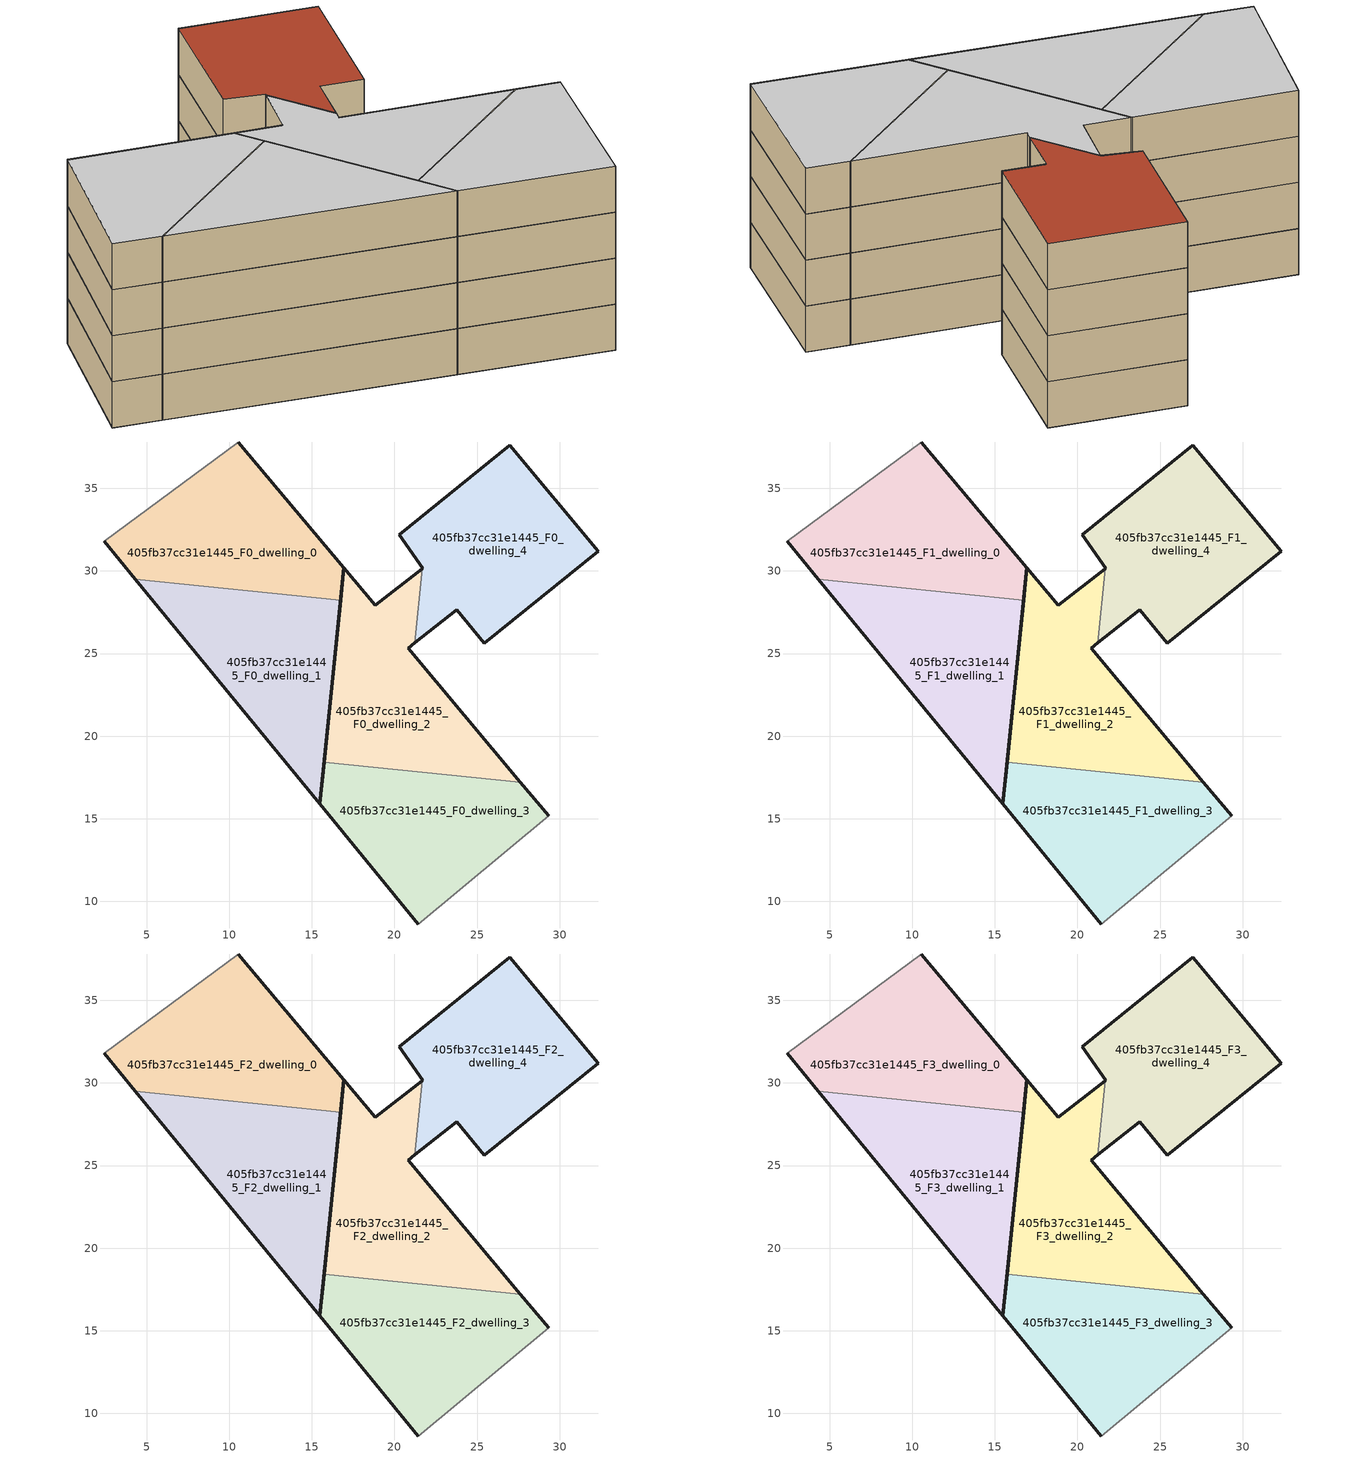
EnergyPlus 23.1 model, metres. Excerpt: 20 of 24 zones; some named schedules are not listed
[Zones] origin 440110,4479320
405fb37cc31e1445_F0_dwelling_0
 floor ground (EU_floor_Construction): 16.75,28.23 16.95,30.18 10.56,37.8 2.45,31.8 4.32,29.51 z0
 wall outside (EU_wall_Construction): 10.56,37.8 16.95,30.18 16.75,28.23 / 4.32,29.51 2.45,31.8 z0:3
 wall to 405fb37cc31e1445_F0_dwelling_1 (EU_wall_Construction): 16.75,28.23 4.32,29.51 z0:3
 wall adiabatic (EU_wall_Construction): 2.45,31.8 10.56,37.8 z0:3
405fb37cc31e1445_F0_dwelling_1
 floor ground (EU_floor_Construction): 15.48,15.9 16.75,28.23 4.32,29.51 z0
 wall outside (EU_wall_Construction): 16.75,28.23 15.48,15.9 4.32,29.51 z0:3
405fb37cc31e1445_F0_dwelling_2
 floor ground (EU_floor_Construction): 27.63,17.22 20.83,25.33 21.24,25.65 21.7,30.15 18.83,27.94 16.95,30.18 15.74,18.43 z0
 wall outside (EU_wall_Construction): 21.24,25.65 20.83,25.33 27.63,17.22 / 15.74,18.43 16.95,30.18 18.83,27.94 21.7,30.15 z0:3
 wall to 405fb37cc31e1445_F0_dwelling_4 (EU_wall_Construction): 21.7,30.15 21.24,25.65 z0:3
 wall to 405fb37cc31e1445_F0_dwelling_3 (EU_wall_Construction): 27.63,17.22 15.74,18.43 z0:3
405fb37cc31e1445_F0_dwelling_3
 floor ground (EU_floor_Construction): 29.33,15.19 27.63,17.22 15.74,18.43 15.48,15.9 21.44,8.63 z0
 wall outside (EU_wall_Construction): 27.63,17.22 29.33,15.19 / 21.44,8.63 15.48,15.9 15.74,18.43 z0:3
 wall adiabatic (EU_wall_Construction): 29.33,15.19 21.44,8.63 z0:3
405fb37cc31e1445_F0_dwelling_4
 floor ground (EU_floor_Construction): 32.33,31.2 26.99,37.61 20.29,32.18 21.72,30.17 21.7,30.15 21.24,25.65 23.78,27.66 25.45,25.63 z0
 wall outside (EU_wall_Construction): 21.7,30.15 21.72,30.17 20.29,32.18 26.99,37.61 32.33,31.2 25.45,25.63 23.78,27.66 21.24,25.65 z0:3
405fb37cc31e1445_F1_dwelling_0
 floor to 405fb37cc31e1445_F0_dwelling_0 (EU_floor_Construction): 16.75,28.23 16.95,30.18 10.56,37.8 2.45,31.8 4.32,29.51 z3
 wall outside (EU_wall_Construction): 10.56,37.8 16.95,30.18 16.75,28.23 / 4.32,29.51 2.45,31.8 z3:6
 wall to 405fb37cc31e1445_F1_dwelling_1 (EU_wall_Construction): 16.75,28.23 4.32,29.51 z3:6
 wall adiabatic (EU_wall_Construction): 2.45,31.8 10.56,37.8 z3:6
405fb37cc31e1445_F1_dwelling_1
 floor to 405fb37cc31e1445_F0_dwelling_1 (EU_floor_Construction): 15.48,15.9 16.75,28.23 4.32,29.51 z3
 wall outside (EU_wall_Construction): 16.75,28.23 15.48,15.9 4.32,29.51 z3:6
405fb37cc31e1445_F1_dwelling_2
 floor to 405fb37cc31e1445_F0_dwelling_2 (EU_floor_Construction): 27.63,17.22 20.83,25.33 21.24,25.65 21.7,30.15 18.83,27.94 16.95,30.18 15.74,18.43 z3
 wall outside (EU_wall_Construction): 21.24,25.65 20.83,25.33 27.63,17.22 / 15.74,18.43 16.95,30.18 18.83,27.94 21.7,30.15 z3:6
 wall to 405fb37cc31e1445_F1_dwelling_4 (EU_wall_Construction): 21.7,30.15 21.24,25.65 z3:6
 wall to 405fb37cc31e1445_F1_dwelling_3 (EU_wall_Construction): 27.63,17.22 15.74,18.43 z3:6
405fb37cc31e1445_F1_dwelling_3
 floor to 405fb37cc31e1445_F0_dwelling_3 (EU_floor_Construction): 29.33,15.19 27.63,17.22 15.74,18.43 15.48,15.9 21.44,8.63 z3
 wall outside (EU_wall_Construction): 27.63,17.22 29.33,15.19 / 21.44,8.63 15.48,15.9 15.74,18.43 z3:6
 wall adiabatic (EU_wall_Construction): 29.33,15.19 21.44,8.63 z3:6
405fb37cc31e1445_F1_dwelling_4
 floor to 405fb37cc31e1445_F0_dwelling_4 (EU_floor_Construction): 32.33,31.2 26.99,37.61 20.29,32.18 21.72,30.17 21.7,30.15 21.24,25.65 23.78,27.66 25.45,25.63 z3
 wall outside (EU_wall_Construction): 21.7,30.15 21.72,30.17 20.29,32.18 26.99,37.61 32.33,31.2 25.45,25.63 23.78,27.66 21.24,25.65 z3:6
405fb37cc31e1445_F2_dwelling_0
 floor to 405fb37cc31e1445_F1_dwelling_0 (EU_floor_Construction): 16.75,28.23 16.95,30.18 10.56,37.8 2.45,31.8 4.32,29.51 z6
 wall outside (EU_wall_Construction): 10.56,37.8 16.95,30.18 16.75,28.23 / 4.32,29.51 2.45,31.8 z6:9
 wall to 405fb37cc31e1445_F2_dwelling_1 (EU_wall_Construction): 16.75,28.23 4.32,29.51 z6:9
 wall adiabatic (EU_wall_Construction): 2.45,31.8 10.56,37.8 z6:9
405fb37cc31e1445_F2_dwelling_1
 floor to 405fb37cc31e1445_F1_dwelling_1 (EU_floor_Construction): 15.48,15.9 16.75,28.23 4.32,29.51 z6
 wall outside (EU_wall_Construction): 16.75,28.23 15.48,15.9 4.32,29.51 z6:9
405fb37cc31e1445_F2_dwelling_2
 floor to 405fb37cc31e1445_F1_dwelling_2 (EU_floor_Construction): 27.63,17.22 20.83,25.33 21.24,25.65 21.7,30.15 18.83,27.94 16.95,30.18 15.74,18.43 z6
 wall outside (EU_wall_Construction): 21.24,25.65 20.83,25.33 27.63,17.22 / 15.74,18.43 16.95,30.18 18.83,27.94 21.7,30.15 z6:9
 wall to 405fb37cc31e1445_F2_dwelling_4 (EU_wall_Construction): 21.7,30.15 21.24,25.65 z6:9
 wall to 405fb37cc31e1445_F2_dwelling_3 (EU_wall_Construction): 27.63,17.22 15.74,18.43 z6:9
405fb37cc31e1445_F2_dwelling_3
 floor to 405fb37cc31e1445_F1_dwelling_3 (EU_floor_Construction): 29.33,15.19 27.63,17.22 15.74,18.43 15.48,15.9 21.44,8.63 z6
 wall outside (EU_wall_Construction): 27.63,17.22 29.33,15.19 / 21.44,8.63 15.48,15.9 15.74,18.43 z6:9
 wall adiabatic (EU_wall_Construction): 29.33,15.19 21.44,8.63 z6:9
405fb37cc31e1445_F2_dwelling_4
 floor to 405fb37cc31e1445_F1_dwelling_4 (EU_floor_Construction): 32.33,31.2 26.99,37.61 20.29,32.18 21.72,30.17 21.7,30.15 21.24,25.65 23.78,27.66 25.45,25.63 z6
 wall outside (EU_wall_Construction): 21.7,30.15 21.72,30.17 20.29,32.18 26.99,37.61 32.33,31.2 25.45,25.63 23.78,27.66 21.24,25.65 z6:9
405fb37cc31e1445_F3_dwelling_0
 floor to 405fb37cc31e1445_F2_dwelling_0 (EU_floor_Construction): 16.75,28.23 16.95,30.18 10.56,37.8 2.45,31.8 4.32,29.51 z9
 wall outside (EU_wall_Construction): 10.56,37.8 16.95,30.18 16.75,28.23 / 4.32,29.51 2.45,31.8 z9:12
 wall to 405fb37cc31e1445_F3_dwelling_1 (EU_wall_Construction): 16.75,28.23 4.32,29.51 z9:12
 wall adiabatic (EU_wall_Construction): 2.45,31.8 10.56,37.8 z9:12
 ceiling to 405fb37cc31e1445_F4_dwelling_0 (EU_floor_Construction): 10.56,37.8 16.95,30.18 16.75,28.23 4.32,29.51 2.45,31.8 z12
405fb37cc31e1445_F3_dwelling_1
 floor to 405fb37cc31e1445_F2_dwelling_1 (EU_floor_Construction): 15.48,15.9 16.75,28.23 4.32,29.51 z9
 wall outside (EU_wall_Construction): 16.75,28.23 15.48,15.9 4.32,29.51 z9:12
 ceiling to 405fb37cc31e1445_F4_dwelling_1 (EU_floor_Construction): 16.75,28.23 15.48,15.9 4.32,29.51 z12
405fb37cc31e1445_F3_dwelling_2
 floor to 405fb37cc31e1445_F2_dwelling_2 (EU_floor_Construction): 27.63,17.22 20.83,25.33 21.24,25.65 21.7,30.15 18.83,27.94 16.95,30.18 15.74,18.43 z9
 wall outside (EU_wall_Construction): 21.24,25.65 20.83,25.33 27.63,17.22 / 15.74,18.43 16.95,30.18 18.83,27.94 21.7,30.15 z9:12
 wall to 405fb37cc31e1445_F3_dwelling_4 (EU_wall_Construction): 21.7,30.15 21.24,25.65 z9:12
 wall to 405fb37cc31e1445_F3_dwelling_3 (EU_wall_Construction): 27.63,17.22 15.74,18.43 z9:12
 ceiling to 405fb37cc31e1445_F4_dwelling_2 (EU_floor_Construction): 21.7,30.15 21.24,25.65 20.83,25.33 27.63,17.22 15.74,18.43 16.95,30.18 18.83,27.94 z12
405fb37cc31e1445_F3_dwelling_3
 floor to 405fb37cc31e1445_F2_dwelling_3 (EU_floor_Construction): 29.33,15.19 27.63,17.22 15.74,18.43 15.48,15.9 21.44,8.63 z9
 wall outside (EU_wall_Construction): 27.63,17.22 29.33,15.19 / 21.44,8.63 15.48,15.9 15.74,18.43 z9:12
 wall adiabatic (EU_wall_Construction): 29.33,15.19 21.44,8.63 z9:12
 ceiling to 405fb37cc31e1445_F4_dwelling_3 (EU_floor_Construction): 27.63,17.22 29.33,15.19 21.44,8.63 15.48,15.9 15.74,18.43 z12
405fb37cc31e1445_F3_dwelling_4
 floor to 405fb37cc31e1445_F2_dwelling_4 (EU_floor_Construction): 32.33,31.2 26.99,37.61 20.29,32.18 21.72,30.17 21.7,30.15 21.24,25.65 23.78,27.66 25.45,25.63 z9
 wall outside (EU_wall_Construction): 21.7,30.15 21.72,30.17 20.29,32.18 26.99,37.61 32.33,31.2 25.45,25.63 23.78,27.66 21.24,25.65 z9:12
 roof outside (EU_roof_Construction): 26.99,37.61 32.33,31.2 25.45,25.63 23.78,27.66 21.24,25.65 21.7,30.15 21.72,30.17 20.29,32.18 z12
[Building]
EU S2 Campaign: North Axis=0; Terrain=City; Solar Distribution=FullExterior
[Site:Location]
Madrid: Latitude=40.5; Longitude=-3.5; Time Zone=1; Elevation=609
[SizingPeriod:WeatherFileDays]
AnnualSizingPeriod: Begin Month=1; Begin Day of Month=1; End Month=12; End Day of Month=31; Day of Week for Start Day=Monday; Use Weather File Daylight Saving Period=No; Use Weather File Rain and Snow Indicators=No
[MATERIAL:NOMASS] Roughness=MediumRough; Thermal Absorptance=0.9; Solar Absorptance=0.7; Visible Absorptance=0.7
Name | Thermal Resistance
EU_wall_NoMass | 0.609216
EU_roof_NoMass | 0.513268
EU_floor_NoMass | 0.568163
[CONSTRUCTION]
EU_wall_Construction: EU_wall_NoMass
EU_roof_Construction: EU_roof_NoMass
EU_floor_Construction: EU_floor_NoMass
EU_InternalMass_Construction: EU_InternalMass_Material
[ZONE] Type=1; Multiplier=1; Ceiling Height=autocalculate; Floor Area=autocalculate; Part of Total Floor Area=Yes
Name | Volume
405fb37cc31e1445_F0_dwelling_0; 405fb37cc31e1445_F1_dwelling_0; 405fb37cc31e1445_F2_dwelling_0; 405fb37cc31e1445_F3_dwelling_0 | 232.281
405fb37cc31e1445_F0_dwelling_1; 405fb37cc31e1445_F1_dwelling_1; 405fb37cc31e1445_F2_dwelling_1; 405fb37cc31e1445_F3_dwelling_1 | 232.309
405fb37cc31e1445_F0_dwelling_2; 405fb37cc31e1445_F1_dwelling_2; 405fb37cc31e1445_F2_dwelling_2; 405fb37cc31e1445_F3_dwelling_2 | 230.501
405fb37cc31e1445_F0_dwelling_3; 405fb37cc31e1445_F1_dwelling_3; 405fb37cc31e1445_F2_dwelling_3; 405fb37cc31e1445_F3_dwelling_3 | 230.529
405fb37cc31e1445_F0_dwelling_4; 405fb37cc31e1445_F1_dwelling_4; 405fb37cc31e1445_F2_dwelling_4; 405fb37cc31e1445_F3_dwelling_4 | 235.827
[INTERNALMASS] Construction=EU_InternalMass_Construction
Name | Zone or ZoneList | Surface Area
405fb37cc31e1445_F0_dwelling_0_EU_InternalMass | 405fb37cc31e1445_F0_dwelling_0 | 77.4241
405fb37cc31e1445_F0_dwelling_1_EU_InternalMass | 405fb37cc31e1445_F0_dwelling_1 | 77.4306
405fb37cc31e1445_F0_dwelling_2_EU_InternalMass | 405fb37cc31e1445_F0_dwelling_2 | 76.8334
405fb37cc31e1445_F0_dwelling_3_EU_InternalMass | 405fb37cc31e1445_F0_dwelling_3 | 76.8409
405fb37cc31e1445_F0_dwelling_4_EU_InternalMass | 405fb37cc31e1445_F0_dwelling_4 | 78.609
405fb37cc31e1445_F1_dwelling_0_EU_InternalMass | 405fb37cc31e1445_F1_dwelling_0 | 77.4241
405fb37cc31e1445_F1_dwelling_1_EU_InternalMass | 405fb37cc31e1445_F1_dwelling_1 | 77.4306
405fb37cc31e1445_F1_dwelling_2_EU_InternalMass | 405fb37cc31e1445_F1_dwelling_2 | 76.8334
405fb37cc31e1445_F1_dwelling_3_EU_InternalMass | 405fb37cc31e1445_F1_dwelling_3 | 76.8409
405fb37cc31e1445_F1_dwelling_4_EU_InternalMass | 405fb37cc31e1445_F1_dwelling_4 | 78.609
405fb37cc31e1445_F2_dwelling_0_EU_InternalMass | 405fb37cc31e1445_F2_dwelling_0 | 77.4241
405fb37cc31e1445_F2_dwelling_1_EU_InternalMass | 405fb37cc31e1445_F2_dwelling_1 | 77.4306
405fb37cc31e1445_F2_dwelling_2_EU_InternalMass | 405fb37cc31e1445_F2_dwelling_2 | 76.8334
405fb37cc31e1445_F2_dwelling_3_EU_InternalMass | 405fb37cc31e1445_F2_dwelling_3 | 76.8409
405fb37cc31e1445_F2_dwelling_4_EU_InternalMass | 405fb37cc31e1445_F2_dwelling_4 | 78.609
405fb37cc31e1445_F3_dwelling_0_EU_InternalMass | 405fb37cc31e1445_F3_dwelling_0 | 77.4241
405fb37cc31e1445_F3_dwelling_1_EU_InternalMass | 405fb37cc31e1445_F3_dwelling_1 | 77.4306
405fb37cc31e1445_F3_dwelling_2_EU_InternalMass | 405fb37cc31e1445_F3_dwelling_2 | 76.8334
405fb37cc31e1445_F3_dwelling_3_EU_InternalMass | 405fb37cc31e1445_F3_dwelling_3 | 76.8409
405fb37cc31e1445_F3_dwelling_4_EU_InternalMass | 405fb37cc31e1445_F3_dwelling_4 | 78.609
[OTHEREQUIPMENT] Fuel Type=Electricity; Design Level Calculation Method=Watts/Area; Power per Zone Floor Area=1; Fraction Latent=0; Fraction Radiant=0; Fraction Lost=0; Carbon Dioxide Generation Rate=0; EndUse Subcategory=EU_Step8_InternalGains
Name | Zone or ZoneList or Space or SpaceList | Schedule
EU_Step8_InternalGain_405fb37cc31e1445_F0_dwelling_0_f000 | 405fb37cc31e1445_F0_dwelling_0 | EU_Step8_GainSchedule_405fb37cc31e1445_F0_dwelling_0_f000
EU_Step8_InternalGain_405fb37cc31e1445_F0_dwelling_1_f000 | 405fb37cc31e1445_F0_dwelling_1 | EU_Step8_GainSchedule_405fb37cc31e1445_F0_dwelling_1_f000
EU_Step8_InternalGain_405fb37cc31e1445_F0_dwelling_2_f000 | 405fb37cc31e1445_F0_dwelling_2 | EU_Step8_GainSchedule_405fb37cc31e1445_F0_dwelling_2_f000
EU_Step8_InternalGain_405fb37cc31e1445_F0_dwelling_3_f000 | 405fb37cc31e1445_F0_dwelling_3 | EU_Step8_GainSchedule_405fb37cc31e1445_F0_dwelling_3_f000
EU_Step8_InternalGain_405fb37cc31e1445_F0_dwelling_4_f000 | 405fb37cc31e1445_F0_dwelling_4 | EU_Step8_GainSchedule_405fb37cc31e1445_F0_dwelling_4_f000
EU_Step8_InternalGain_405fb37cc31e1445_F1_dwelling_0_f000 | 405fb37cc31e1445_F1_dwelling_0 | EU_Step8_GainSchedule_405fb37cc31e1445_F1_dwelling_0_f000
EU_Step8_InternalGain_405fb37cc31e1445_F1_dwelling_1_f000 | 405fb37cc31e1445_F1_dwelling_1 | EU_Step8_GainSchedule_405fb37cc31e1445_F1_dwelling_1_f000
EU_Step8_InternalGain_405fb37cc31e1445_F1_dwelling_2_f000 | 405fb37cc31e1445_F1_dwelling_2 | EU_Step8_GainSchedule_405fb37cc31e1445_F1_dwelling_2_f000
EU_Step8_InternalGain_405fb37cc31e1445_F1_dwelling_3_f000 | 405fb37cc31e1445_F1_dwelling_3 | EU_Step8_GainSchedule_405fb37cc31e1445_F1_dwelling_3_f000
EU_Step8_InternalGain_405fb37cc31e1445_F1_dwelling_4_f000 | 405fb37cc31e1445_F1_dwelling_4 | EU_Step8_GainSchedule_405fb37cc31e1445_F1_dwelling_4_f000
EU_Step8_InternalGain_405fb37cc31e1445_F2_dwelling_0_f000 | 405fb37cc31e1445_F2_dwelling_0 | EU_Step8_GainSchedule_405fb37cc31e1445_F2_dwelling_0_f000
EU_Step8_InternalGain_405fb37cc31e1445_F2_dwelling_1_f000 | 405fb37cc31e1445_F2_dwelling_1 | EU_Step8_GainSchedule_405fb37cc31e1445_F2_dwelling_1_f000
EU_Step8_InternalGain_405fb37cc31e1445_F2_dwelling_2_f000 | 405fb37cc31e1445_F2_dwelling_2 | EU_Step8_GainSchedule_405fb37cc31e1445_F2_dwelling_2_f000
EU_Step8_InternalGain_405fb37cc31e1445_F2_dwelling_3_f000 | 405fb37cc31e1445_F2_dwelling_3 | EU_Step8_GainSchedule_405fb37cc31e1445_F2_dwelling_3_f000
EU_Step8_InternalGain_405fb37cc31e1445_F2_dwelling_4_f000 | 405fb37cc31e1445_F2_dwelling_4 | EU_Step8_GainSchedule_405fb37cc31e1445_F2_dwelling_4_f000
EU_Step8_InternalGain_405fb37cc31e1445_F3_dwelling_0_f000 | 405fb37cc31e1445_F3_dwelling_0 | EU_Step8_GainSchedule_405fb37cc31e1445_F3_dwelling_0_f000
EU_Step8_InternalGain_405fb37cc31e1445_F3_dwelling_1_f000 | 405fb37cc31e1445_F3_dwelling_1 | EU_Step8_GainSchedule_405fb37cc31e1445_F3_dwelling_1_f000
EU_Step8_InternalGain_405fb37cc31e1445_F3_dwelling_2_f000 | 405fb37cc31e1445_F3_dwelling_2 | EU_Step8_GainSchedule_405fb37cc31e1445_F3_dwelling_2_f000
EU_Step8_InternalGain_405fb37cc31e1445_F3_dwelling_3_f000 | 405fb37cc31e1445_F3_dwelling_3 | EU_Step8_GainSchedule_405fb37cc31e1445_F3_dwelling_3_f000
EU_Step8_InternalGain_405fb37cc31e1445_F3_dwelling_4_f000 | 405fb37cc31e1445_F3_dwelling_4 | EU_Step8_GainSchedule_405fb37cc31e1445_F3_dwelling_4_f000
[ZONEVENTILATION:DESIGNFLOWRATE] Schedule=EU_AlwaysOn; Design Flow Rate Calculation Method=AirChanges/Hour; Air Changes per Hour=0.752966; Ventilation Type=Natural; Fan Pressure Rise=0; Fan Total Efficiency=1; Constant Term Coefficient=1; Temperature Term Coefficient=0; Velocity Term Coefficient=0; Velocity Squared Term Coefficient=0; Minimum Indoor Temperature=-100; Maximum Indoor Temperature=100; Delta Temperature=-100; Minimum Outdoor Temperature=-100; Maximum Outdoor Temperature=100; Maximum Wind Speed=40
Name | Zone or ZoneList or Space or SpaceList
EU_ConstantAir_405fb37cc31e1445_F0_dwelling_0 | 405fb37cc31e1445_F0_dwelling_0
EU_ConstantAir_405fb37cc31e1445_F0_dwelling_1 | 405fb37cc31e1445_F0_dwelling_1
EU_ConstantAir_405fb37cc31e1445_F0_dwelling_2 | 405fb37cc31e1445_F0_dwelling_2
EU_ConstantAir_405fb37cc31e1445_F0_dwelling_3 | 405fb37cc31e1445_F0_dwelling_3
EU_ConstantAir_405fb37cc31e1445_F0_dwelling_4 | 405fb37cc31e1445_F0_dwelling_4
EU_ConstantAir_405fb37cc31e1445_F1_dwelling_0 | 405fb37cc31e1445_F1_dwelling_0
EU_ConstantAir_405fb37cc31e1445_F1_dwelling_1 | 405fb37cc31e1445_F1_dwelling_1
EU_ConstantAir_405fb37cc31e1445_F1_dwelling_2 | 405fb37cc31e1445_F1_dwelling_2
EU_ConstantAir_405fb37cc31e1445_F1_dwelling_3 | 405fb37cc31e1445_F1_dwelling_3
EU_ConstantAir_405fb37cc31e1445_F1_dwelling_4 | 405fb37cc31e1445_F1_dwelling_4
EU_ConstantAir_405fb37cc31e1445_F2_dwelling_0 | 405fb37cc31e1445_F2_dwelling_0
EU_ConstantAir_405fb37cc31e1445_F2_dwelling_1 | 405fb37cc31e1445_F2_dwelling_1
EU_ConstantAir_405fb37cc31e1445_F2_dwelling_2 | 405fb37cc31e1445_F2_dwelling_2
EU_ConstantAir_405fb37cc31e1445_F2_dwelling_3 | 405fb37cc31e1445_F2_dwelling_3
EU_ConstantAir_405fb37cc31e1445_F2_dwelling_4 | 405fb37cc31e1445_F2_dwelling_4
EU_ConstantAir_405fb37cc31e1445_F3_dwelling_0 | 405fb37cc31e1445_F3_dwelling_0
EU_ConstantAir_405fb37cc31e1445_F3_dwelling_1 | 405fb37cc31e1445_F3_dwelling_1
EU_ConstantAir_405fb37cc31e1445_F3_dwelling_2 | 405fb37cc31e1445_F3_dwelling_2
EU_ConstantAir_405fb37cc31e1445_F3_dwelling_3 | 405fb37cc31e1445_F3_dwelling_3
EU_ConstantAir_405fb37cc31e1445_F3_dwelling_4 | 405fb37cc31e1445_F3_dwelling_4
